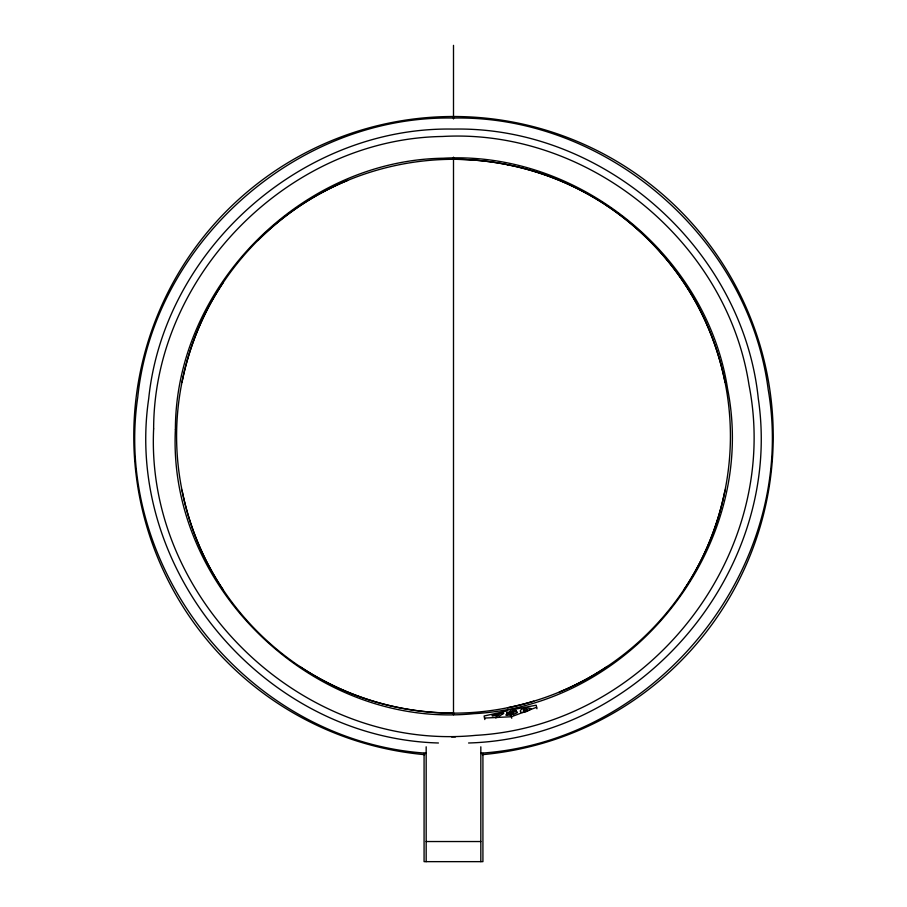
<?xml version="1.0" encoding="UTF-8"?>
<svg xmlns="http://www.w3.org/2000/svg" width="907" height="907" viewBox="0 0 907 907"><rect width="100%" height="100%" fill="white"/><g stroke="black" fill="none" stroke-linecap="round" stroke-linejoin="round"><path stroke-width="1.36" d="M510.256 715.169L510.426 714.217A1.417 1.417 0 0 1 510.528 713.798M509.915 712.483L510.335 712.312A8.084 1.735 -11.7 0 1 510.675 712.256A3.39 0.726 -11.7 0 0 511.389 712.108L511.48 712.086A7.675 1.644 -11.7 0 1 511.967 711.984L512.262 711.927M506.514 713.015L512.092 711.258M509.734 712.857L510.21 712.777A4.07 0.873 -11.7 0 1 510.947 712.573A5.476 1.168 -11.7 0 1 516.843 711.802L516.922 711.961A6.44 1.372 -11.7 0 1 517.081 712.018M509.813 712.755L509.836 712.732A3.016 0.646 -11.7 0 1 509.847 712.732M499.542 716.111L502.036 714.353M496.05 716.621L498.669 714.943A3.628 0.771 -11.7 0 1 498.975 714.795L498.419 714.818A5.068 1.088 -11.7 0 1 497.603 714.999L497.49 715.022A12.052 2.574 -11.7 0 0 496.775 715.158L496.39 715.238M499.065 717.097L498.192 717.29A4.898 1.043 -11.7 0 1 497.773 717.38L497.705 717.392M503.691 713.594L503.566 713.65A3.209 0.692 -11.7 0 0 503.09 713.854L502.149 714.297M492.116 715.385L492.977 715.181M512.772 713.741L511.548 714.206L511.174 713.197M536.638 707.279L511.423 716.734L484.519 718.072M508.033 710.68L484.1 716.008L484.826 719.546M495.551 717.834L496.061 717.72A4.308 0.918 -11.7 0 0 496.412 717.652L496.48 717.641M512.353 712.902L512.353 712.902A1.202 0.76 -31.9 0 0 512.013 712.845L511.06 713.049M506.378 714.761L508.906 714.172M509.099 714.126L511.049 714.138M511.809 712.891L508.566 713.764A4.376 0.941 -11.7 0 1 508.203 713.832L508.147 713.843M505.981 714.852L505.879 715.045A2.936 0.624 -11.7 0 0 506.208 715.135L506.276 715.147A5.17 1.111 -11.7 0 0 509.587 714.943A7.891 1.689 -11.7 0 0 510.119 714.852L510.516 714.784M499.474 713.866L499.848 713.786A14.943 3.197 -11.7 0 1 500.902 713.571L501.401 713.48A4.399 0.941 -11.7 0 0 502.172 713.31L503.6 713.015M512.818 711.111L512.67 711.145M497.682 714.24L498.578 714.047M512.863 711.802L514.337 711.496M492.263 716.088L495.63 715.396M496.605 714.455L495.698 714.648A15.158 3.243 -11.7 0 0 494.655 714.863L494.145 714.977A4.796 1.02 -11.7 0 1 493.408 715.113M512.568 711.87L511.967 711.984M510.641 714.761L512.591 714.353A5.521 1.179 -11.7 0 0 517.421 712.38M511.026 714.693L511.095 714.671A1.145 0.884 -11.9 0 1 511.265 714.41M507.036 714.036L507.625 713.934M507.467 713.968L506.832 714.07M516.174 710.419L515.006 710.657A5.34 1.145 -11.7 0 1 514.11 710.85L513.974 710.873A11.292 2.415 -11.7 0 0 513.271 711.02M480.789 753.195C658.459 741.597 798.693 565.696 768.195 389.557C748.694 237.759 606.568 115.053 453.5 118.046C297.677 114.883 153.657 242.248 137.739 397.289C112.151 571.149 251.477 741.722 426.211 753.195M468.568 742.992C641.827 738.162 783.75 570.673 758.297 398.649C742.946 248.994 603.926 126.039 453.5 129.089C303.074 126.039 164.054 248.994 148.703 398.649C123.25 570.673 265.173 738.162 438.432 742.992M451.55 736.915L455.45 736.915M426.177 841.537L480.823 841.537M516.321 711.02L515.641 711.235A8.911 1.905 -11.7 0 0 515.017 711.36M530.924 708.503C516.355 705.793 517.228 718.265 531.151 708.923M536.944 708.764L536.207 705.204L510.063 710.147L510.494 712.267M513.237 713.367L513.577 714.988M511.967 712.857L512.24 714.172M510.947 714.591L511.095 715.351M511.423 716.734L511.729 718.231M506.843 712.346L506.877 714.24M482.921 753.218L482.921 861.65L424.079 861.65L424.079 753.218M480.823 746.812L480.823 861.65M453.5 45.35L453.5 118.942M453.5 157.16L453.5 714.784M426.177 746.812L426.177 861.65M683.719 589.958A279.333 279.333 0 0 1 607.237 666.441A271.953 271.953 0 0 1 583.949 680.443A274.458 274.458 0 0 1 559.381 692.041A278.721 278.721 0 0 1 533.792 701.168A279.594 279.594 0 0 1 507.455 707.777A275.717 275.717 0 0 1 453.489 713.151A277.27 277.27 0 0 1 323.085 680.386A273.914 273.914 0 0 1 299.752 666.464A279.175 279.175 0 0 1 257.792 631.941A279.186 279.186 0 0 1 223.258 589.981A271.953 271.953 0 0 1 209.279 566.671A278.018 278.018 0 0 1 181.978 490.177A275.717 275.717 0 0 1 176.582 436.222A275.705 275.705 0 0 1 181.967 382.266A278.018 278.018 0 0 1 209.268 305.784A273.914 273.914 0 0 1 223.269 282.485A279.175 279.175 0 0 1 257.792 240.514A278.472 278.472 0 0 1 307.36 201.059A271.953 271.953 0 0 1 323.051 192.012A274.402 274.402 0 0 1 347.619 180.425A278.766 278.766 0 0 1 373.208 171.287A279.73 279.73 0 0 1 399.545 164.677A275.671 275.671 0 0 1 453.523 159.303A275.705 275.705 0 0 1 507.455 164.689A276.295 276.295 0 0 1 649.253 240.468A278.472 278.472 0 0 1 688.662 290.093A271.953 271.953 0 0 1 697.721 305.784A275.104 275.104 0 0 1 709.308 330.352A279.322 279.322 0 0 1 725.044 382.278A275.728 275.728 0 0 1 730.418 436.244A275.705 275.705 0 0 1 725.033 490.188A279.322 279.322 0 0 1 709.308 542.103A273.313 273.313 0 0 1 683.742 589.981A273.914 273.914 0 0 0 709.319 542.114A279.288 279.288 0 0 0 725.044 490.177M453.5 159.303A275.615 275.615 0 0 1 507.455 164.7M507.444 164.745A276.408 276.408 0 0 1 607.282 205.946M607.248 205.991A278.472 278.472 0 0 1 649.208 240.525A275.943 275.943 0 0 1 697.744 305.772A274.458 274.458 0 0 1 709.308 330.352A279.277 279.277 0 0 1 725.044 382.278M607.248 666.464A273.699 273.699 0 0 1 583.949 680.454A275.104 275.104 0 0 1 559.381 692.041M533.792 701.179A279.73 279.73 0 0 1 507.455 707.777M453.5 713.049A276.68 276.68 0 0 1 323.085 680.397A271.953 271.953 0 0 1 299.752 666.464M223.269 589.969A273.755 273.755 0 0 1 209.279 566.671A276.998 276.998 0 0 1 182.001 490.177M182.001 382.289A276.975 276.975 0 0 1 209.268 305.784A271.953 271.953 0 0 1 223.269 282.485M257.826 240.548A275.943 275.943 0 0 1 323.039 191.989M323.051 192.012A275.104 275.104 0 0 1 347.619 180.414M424.771 754.669A319.74 319.74 0 0 1 181.525 268.132A319.74 319.74 0 0 1 725.475 268.132A319.74 319.74 0 0 1 482.229 754.669M513.124 713.412A2.676 0.578 -11.7 0 1 511.219 714.16M511.911 712.947A2.676 0.578 -11.7 0 1 512.965 712.97M512.795 712.698A2.982 0.998 -16.8 0 1 512.954 712.755M527.262 709.966L526.162 710.941L523.827 711.054A18.9 4.047 -11.7 0 1 523.543 709.909L526.219 708.979L527.262 710.011M153.634 428.875C145.46 600.91 303.97 752.152 475.551 735.362C647.859 725.883 782.424 555.061 749.001 384.987C726.983 241.081 587.872 128.182 442.457 136.481C289.016 138.76 153.827 275.206 153.634 428.875M175.391 429.408C167.387 588.439 315.353 729.625 473.942 713.662C633.267 705.306 758.91 545.901 727.561 388.729C707.143 255.252 578.144 150.539 443.274 158.226C300.954 160.346 175.573 286.895 175.391 429.408"/></g></svg>
